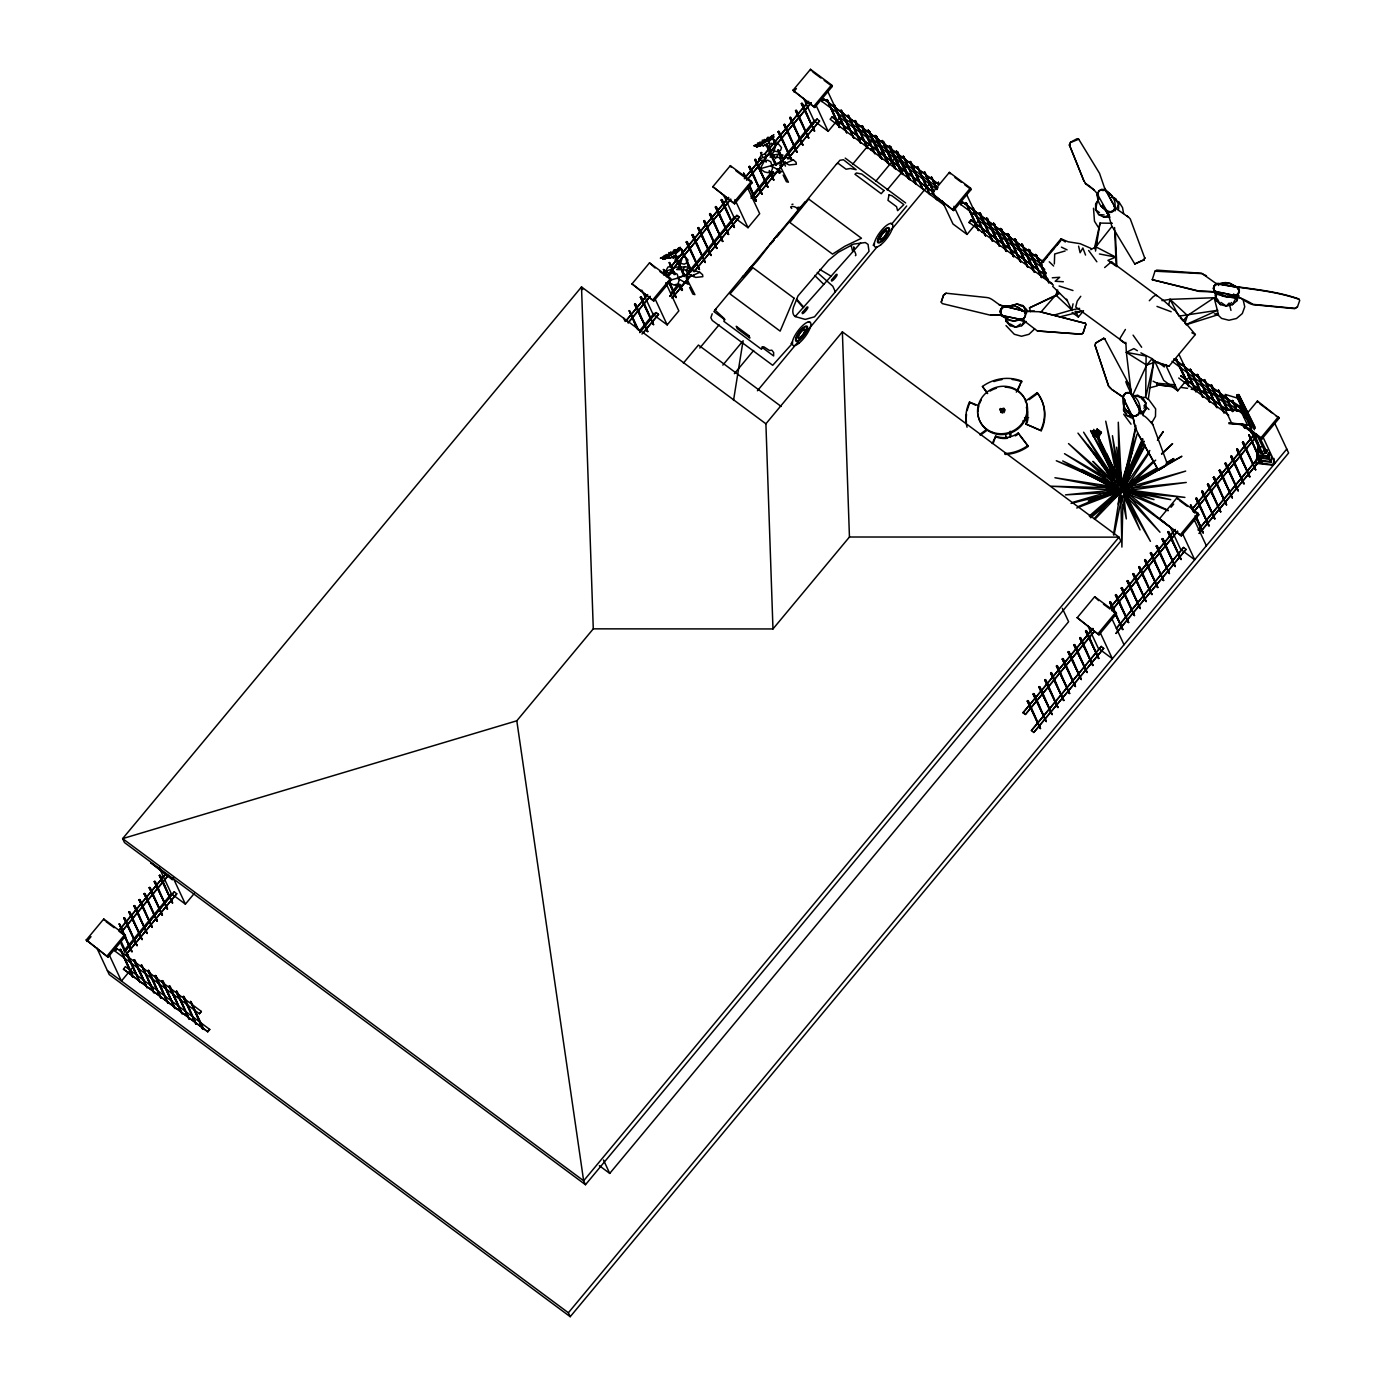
<?xml version="1.0" encoding="UTF-8"?>
<svg xmlns="http://www.w3.org/2000/svg" width="1386" height="1386" viewBox="0 0 1386 1386"><rect width="100%" height="100%" fill="white"/><g stroke="black" fill="none" stroke-linecap="round" stroke-linejoin="round"><path stroke-width="1.5" d="M1093.502 208.246L1094.49 221.258L1098.318 227.304M1098.769 199.151L1095.633 204.088L1095.581 209.719L1098.596 214.535L1103.914 217.221L1110.082 217.1M1118.589 209.217L1118.641 203.603L1115.609 198.787L1112.074 196.985M1123.699 404.331L1123.596 410.291L1126.472 415.298L1131.6 418.018M1142.792 414.449L1145.875 409.113L1145.979 403.153L1143.086 398.146L1137.975 395.426L1131.998 395.738M1123.284 490.384L1122.764 488.444L1122.903 490.263M1122.868 504.435L1121.898 547.089L1120.806 495.651M1123.266 489.518C1120.425 486.677 1124.029 491.562 1123.284 488.894M852.788 250.329C852.875 247.089 857.466 256.081 855.387 255.682M1054.33 263.964L1054.694 253.984L1065.124 250.97M1216.44 291.718L1215.141 295.305L1216.388 300.675L1220.46 304.625L1226.298 306.098L1232.31 304.695L1236.901 300.797L1237.144 295.928M1122.435 489.154L1122.504 489.691M1238.807 400.381L1238.46 399.584M1004.625 409.338L1002.217 412.231L1000.207 409.286L1003.845 408.212L1005.006 410.187L1004.001 412.664M1095.512 251.074L1100.016 223.077L1112.352 223.285M1124.306 404.002L1123.596 410.291L1126.766 413.704M1026.42 313.375L1026.887 309.84L1022.885 305.561L1017.168 303.984L1011.278 305.526M1120.252 489.76L1118.155 504.123L1122.452 488.877M1140.886 352.858L1152.147 358.679L1153.689 362.56L1148.232 399.514L1145.685 397.366L1139.69 397.366M733.523 400.433L743.087 340.661M1113.478 534.771L1120.148 493.191M1174.566 387.023L1157.05 384.823L1157.327 383.229L1174.947 384.806M1269.091 453.153L1268.433 456.878L1256.842 455.578L1258.263 445.772M1258.488 446.257L1256.842 455.578L1258.523 455.041M1256.825 459.182L1257.916 452.979M1258.072 460.065L1258.8 455.994M1268.277 452.564L1267.653 456.081L1271.101 462.248L1258.419 460.828M1260.342 455.249L1268.433 456.878L1268.866 452.668M1269.801 453.257L1269.108 457.241L1268.121 455.145M1270.009 453.863L1269.074 459.147L1259.961 458.125M1271.482 457.415L1270.754 461.486L1260.186 460.308M1271.101 462.248L1271.828 458.177M1256.097 463.305L1273.232 465.246L1274.046 458.454M1273.232 465.246L1273.959 461.105M1122.972 488.617L1123.11 490.072M1124.358 486.573L1125.172 482.38M1127.199 471.898L1135.723 427.893M1114.067 534.944L1122.002 495.876M1053.377 315.315L1071.742 309.979L1073.059 303.829M1094.438 248.285L1100.016 223.077M1123.093 481.93L1135.914 425.762M1132.587 395.478L1146.655 365.107L1152.147 358.679L1155.993 361.937L1153.689 362.56L1145.685 397.366L1146.118 356.046L1126.368 352.356L1125.83 342.394M1168.675 304.972L1170.044 299.341L1214.153 297.747L1218.45 314.587L1186.225 324.74M1121.828 490.592L1121.239 491.302L1132.639 450.363L1121.742 483.679M1122.123 489.951L1124.739 480.197L1120.113 489.691M1122.227 488.219L1137.109 434.113L1120.633 485.343M1094.749 248.891L1096.932 241.077M1037.404 330.977L1081.323 334.113L1083.02 332.935L1085.948 324.255L1083.176 333.108L1081.496 334.286L1037.404 330.977L1022.833 319.871L998.89 314.882L990.851 315.159L999.063 315.055L1022.833 319.871M760.221 168.728L764.275 161.174L767.74 160.204L770.789 161.816L772.574 168.243L771.396 171.5L767.446 172.609L764.483 171.881L760.221 168.728L773.024 165.177M991.007 315.332L942.289 303.603L941.233 302.096L943.468 295.027L946.084 293.208L987.092 297.557C993.381 298.129 998.613 306.947 1006.686 307.016M946.084 293.208L943.641 295.201L941.233 302.096M1233.436 297.228L1233.731 293.901M680.128 264.553L682.796 256.271M773.648 152.113L776.316 143.832M1254.902 426.871L1239.101 394.923L1237.23 394.715L1236.918 396.517L1260.723 450.745L1262.473 451.697L1265.574 449.445L1259.961 437.959M1184.874 323.406L1187.49 315.54L1214.153 297.747M712.213 313.773L710.845 317.723L712.283 320.461L772.712 365.298L792.48 343.312L792.463 341.528M1218.225 293.953L1216.267 292.255L1222.383 295.963L1226.853 297.002L1235.428 296.379A6.653 5.942 -13.9 0 0 1237.767 287.855L1230.075 283.593L1225.519 282.865L1218.277 284.13A4.851 4.331 -13.9 0 0 1215.262 292.048L1198.994 291.372L1152.251 279.695L1154.988 271.188L1156.721 270.114L1201.714 273.302L1216.458 283.766C1243.987 289.016 1271.898 289.899 1298.821 299.22L1298.734 298.891C1271.828 289.57 1243.918 288.686 1216.388 283.437L1216.458 283.766M1233.107 295.876C1240.972 296.067 1245.806 303.101 1253.083 304.677L1294.767 308.662L1297.435 306.982L1299.722 300.45L1298.734 298.891M1117.116 207.883L1118.641 203.603L1114.5 198.666M1236.901 300.797L1238.841 295.443M665.419 271.465L668.104 266.909L672.123 266.753L672.799 270.287L671.708 272.28L667.567 273.007L665.419 271.465L673.423 268.468M758.939 159.043L761.624 154.47L765.644 154.314L766.319 157.848L765.228 159.84L761.087 160.568L758.939 159.043L766.943 156.029M1096.846 203.361L1095.581 209.719L1099.462 212.578M1041.025 311.971L1055.803 294.993L1057.726 290.09M1122.643 490.02L1122.625 488.53L1122.937 490.072M687.075 280.059L688.097 277.425L699.861 272.314L702.563 274.671L702.841 276.663L695.685 277.425L687.906 273.544L686.07 270.703L692.671 269.923L699.861 272.314M780.595 167.619L781.617 165.003L793.381 159.875L796.066 162.231L796.361 164.224L789.206 164.986L781.427 161.105L779.59 158.264L786.191 157.502L793.381 159.875M1095.009 345.218L1108.453 385.897L1110.862 388.565L1108.644 386.088L1095.009 345.218L1095.564 343.122L1103.568 338.288L1104.763 338.808L1103.568 338.288M1159.389 469.663L1165.574 465.575L1166.925 462.837L1165.765 465.765L1159.389 469.663L1157.674 468.97L1137.802 433.35L1157.674 468.97M1123.145 486.867L1142.913 439.102M1123.093 488.808L1126.35 518.918L1121.776 496.119M1125.016 486.971L1144.16 441.389M776.784 235.863L757.38 260.793L742.359 277.339L745.391 274.48M1069.403 144.941L1083.973 181.081L1069.403 144.941L1070.581 142.204L1077.147 138.687L1078.706 139.206L1099.548 173.371L1104.625 188.149L1113.131 203.881M1069.455 145.253L1070.581 142.204M1144.022 259.944L1144.732 257.865L1144.022 259.944L1134.77 263.964L1111.676 225.745L1107.934 213.046L1098.041 195.357A4.782 4.349 -10.2 0 1 1106.409 191.025L1106.461 191.337A4.782 4.349 -10.2 0 0 1098.11 195.669C1095.945 188.427 1072.989 175.468 1094.212 189.934M1123.284 488.374L1122.92 489.431L1122.21 488.565M796.69 299.168L793.485 307.172A11.244 6.982 -57.7 0 0 795.2 316.58L805.266 319.404L814.518 316.822L869.005 251.316L868.052 244.404L865.332 242.55L853.585 244.092L838.27 252.287L828.499 260.291L797.972 295.928L796.69 299.168L803.655 307.051M1122.92 481.895L1142.514 438.894M1129.313 472.47L1143.693 441.198M992.22 443.537L995.702 436.122A22.886 21.379 -25 0 0 1018.242 432.969L1028.273 446.344A39.778 37.127 -25 0 1 1005.093 454.417M1016.336 392.151L1021.569 381.029A39.778 37.127 -25 0 0 982.431 386.486L987.646 393.589M993.485 442.532L995.702 436.122M1017.619 391.147L1021.569 381.029M1096.361 430.492L1095.72 431.635L1119.403 484.442M1005.283 317.515L1006.097 321.379L1010.099 325.658L1015.817 327.235L1021.707 325.693L1024.514 320.27M1123.422 487.144L1145.338 445.287M1096.69 433.177L1097.591 431.566M1097.4 434.702L1098.648 432.467M1098.093 436.174L1099.652 433.333M1098.63 437.318L1100.432 434.026M1232.31 304.695L1235.498 299.047M1123.63 482.137L1144.975 445.045M1151.593 423.111L1155.491 416.389L1155.629 408.87L1148.284 398.891M1230.959 310.412L1229.711 305.301L1231.444 302.494M1237.317 394.698L1236.918 396.517L1251.887 428.257M1237.092 395.946L1238.391 396.084L1238.235 394.438L1247.539 413.756M1260.758 446.535L1259.042 449.22L1259.961 452.65L1262.681 454.14L1265.816 453.309L1267.532 450.623L1265.574 449.445M1259.961 452.65L1259.25 449.688L1260.965 447.002M1267.324 450.155L1265.609 452.841L1262.473 453.69L1259.753 452.183L1260.272 448.839L1255.023 437.006M769.074 140.592L768.502 141.459L771.084 139.293M724.93 319.802L713.894 311.607L716.077 308.783L715.037 310.083L724.514 318.832L723.908 321.361L761.555 349.307L762.161 346.76L763.894 346.864L769.507 350.519L771.794 350.138L773.648 352.529L773.613 355.942L762.577 347.747M676.905 252.2L680.179 247.228L676.351 251.905L666.112 257.831L661.001 258.194L667.012 256.774L663.963 255.63L669.126 255.249L668.762 252.564L671.864 253.655L674.081 249.775L674.514 252.425L678.516 248.042L676.004 253.274L680.526 249.168L675.121 253.777M1127.113 486.278L1149.271 452.72M1157.449 440.367L1163.27 431.531L1158.384 438.426M836.503 164.362L839.899 160.274L843.45 159.737L856.15 169.716L850.38 168.486L846.066 169.213L837.49 162.855M680.335 263.912L679.209 267.862L680.717 269.317M773.856 151.472L772.574 153.292L774.237 156.878M1124.219 486.729L1149.843 450.502M769.732 139.778L772.366 136.053L768.45 140.003L760.308 144.854L754.902 145.183L761.607 145.166L756.358 146.691L760.308 144.854L756.271 144.716L761.555 143.711L759.632 142.169L763.721 142.256L764.275 139.397L766.25 140.904L768.935 137.162L768.45 140.003L769.732 139.778L773.024 135.828L768.502 141.459L772.452 138.028L769.75 140.315M681.843 271.032L684.979 266.649L689.466 267.533L685.775 269.958L676.593 269.525L679.781 267.411L684.979 266.649M775.363 158.593L778.499 154.21L782.986 155.093L779.296 157.519L770.114 157.086L773.301 154.972L778.499 154.21M1080.751 296.309L1077.217 301.16L1075.727 307.034L1125.588 343.52M1125.415 329.452L1120.061 338.236L1120.39 340.176L1123.907 342.342M776.576 237.335L836.538 163.998M1095.633 204.088L1098.284 200.693M751.68 266.008L746.482 272.193L747.141 271.465M779.538 232.415L774.358 238.617L775.017 237.872M1090.799 249.671L1095.858 246.847L1111.763 226.68M742.359 277.339L805.093 201.767M86.278 940.003L103.759 918.987L124.827 934.632L125.537 936.139L108.056 957.154L86.278 940.003L108.056 957.154M632.016 283.87L649.514 262.855L670.581 278.499L671.274 279.989L653.794 301.005L632.016 283.87L653.794 301.005M712.854 186.677L730.335 165.662L751.42 181.306L752.113 182.796L734.632 203.829L712.854 186.677L734.632 203.829M793 90.315L810.498 69.3L831.565 84.944L832.258 86.452L814.777 107.467L793 90.315L814.777 107.467M86.972 941.51L91.008 936.659M793.71 91.822L796.396 88.583M123.319 933.956L119.231 923.804L131.982 951.749L125.104 937.82M123.891 918.225L124.896 918.156L137.058 945.65L123.891 918.225L137.058 945.65M128.95 912.127L129.972 912.057L142.134 939.552L128.95 912.127L142.134 939.552M134.026 906.028L135.031 905.959L147.193 933.454L134.026 906.028L147.193 933.454M139.102 899.93L140.107 899.86L152.269 927.355L139.102 899.93L152.269 927.355M144.161 893.831L145.166 893.762L157.346 921.274L144.161 893.831L157.346 921.274M149.238 887.75L150.242 887.664L162.405 915.176L149.238 887.75L162.405 915.176M154.314 881.652L155.319 881.583L167.481 909.077L154.314 881.652L167.481 909.077M159.373 875.554L160.378 875.484L172.557 902.979L159.373 875.554L172.557 902.979M623.405 317.654L625.207 321.517M636.832 328.586L629.227 310.655L638.807 330.37M634.58 304.227L635.654 304.088L647.747 331.652L634.58 304.227L647.747 331.652M640.401 297.228L641.475 297.072L653.568 324.653L640.401 297.228L653.568 324.653M665.661 275.883L663.444 269.508L666.735 275.727M670.599 266.944L669.282 262.508L675.259 274.515M680.006 267.654L675.103 255.509L684.684 275.225M683.142 254.868L680.924 248.492L691.406 270.149M686.278 242.082L687.352 241.926L699.445 269.508L686.278 242.082L699.445 269.508M692.099 235.066L693.173 234.927L705.283 262.491L692.099 235.066L705.283 262.491M697.938 228.066L698.994 227.91L711.105 255.492L697.938 228.066L711.105 255.492M703.759 221.05L704.833 220.911L716.926 248.475L703.759 221.05L716.926 248.475M709.58 214.05L710.654 213.894L722.764 241.476L709.58 214.05L722.764 241.476M715.419 207.051L716.475 206.895L728.586 234.477L715.419 207.051L728.586 234.477M721.24 200.034L722.314 199.879L734.407 227.46L721.24 200.034L734.407 227.46M744.906 177.599L743.606 173.163L746.881 179.383M748.942 166.736L750.017 166.58L762.109 194.161L748.942 166.736L762.109 194.161M754.764 159.719L755.838 159.581L767.948 187.162L754.764 159.719L767.948 187.162M760.602 152.72L761.659 152.564L760.602 152.72L762.387 156.583M775.415 165.003L766.423 145.721L767.446 145.27L766.025 146.032L766.908 145.132L776.489 164.847M774.947 144.49L772.73 138.132L776.021 144.335M778.083 131.705L779.157 131.549L791.25 159.13L778.083 131.705L791.25 159.13M783.904 124.688L784.978 124.549L797.071 152.131L783.904 124.688L797.071 152.131M789.725 117.689L790.8 117.533L802.91 145.114L789.725 117.689L802.91 145.114M795.564 110.689L796.638 110.533L808.731 138.115L795.564 110.689L808.731 138.115M801.385 103.673L802.459 103.534L814.57 131.098L801.385 103.673L814.57 131.098M131.982 951.749L119.82 924.237M637.421 329.019L629.816 311.088M665.349 274.393L664.033 269.958M673.873 273.163L669.871 262.942M684.199 275.797L675.692 255.942M684.632 257.224L681.514 248.926M745.495 178.032L744.178 173.596M776.004 165.436L767.497 145.565M775.536 144.924L773.319 138.565M118.884 930.335L165.904 873.804L119.005 930.578M625.744 320.946L647.678 294.56L625.866 321.188M664.067 274.861L666.822 271.569M670.928 266.614L728.516 197.384M745.599 176.854L760.671 158.714M764.795 153.777L807.293 102.668M664.189 275.104L666.926 271.812M671.049 266.874L728.638 197.626M744.334 178.742L760.793 158.974M764.899 154.019L808.783 101.265M121.223 932.068L168.243 875.536L121.344 932.31M628.083 322.678L650.034 296.309M666.423 276.594L730.855 199.116L666.527 276.853M746.569 180.232L763.01 160.447M765.765 157.155L811.018 102.755M628.205 322.938L650.138 296.552M748.059 178.846L763.132 160.707M765.886 157.415L811.122 102.997M107.346 955.647L124.827 934.632M653.101 299.515L670.581 278.499M733.939 202.321L751.42 181.306M814.084 105.96L831.565 84.944M114.986 950.952L116.926 948.613L201.351 1011.433L199.411 1013.772L115.107 951.194L116.926 948.613M823.665 98.926L821.846 101.507L823.665 98.926L938.166 183.905M133.489 976.697L132.415 976.853L120.305 949.271L132.588 974.774M840.211 127.01L839.154 127.166L827.044 99.584L839.327 125.087M133.004 977.286L120.894 949.705M839.725 127.599L827.633 100.017M123.995 950.64L171.067 894.057M640.297 329.903L654.14 313.253M670.755 293.295L677.667 284.962M685.966 274.982L734.424 216.736M751.021 196.76L771.794 171.812M778.707 163.479L781.479 160.152M784.251 156.826L814.708 120.218M124.515 951.645L174.289 891.804L176.75 893.797L126.975 953.637M639.622 332.345L656.08 312.56L658.541 314.553L643.45 332.675M669.715 296.154L679.331 284.615M686.174 276.368L736.919 215.367L739.258 217.117L694.126 271.76M751.247 198.146L773.18 171.76M780.041 163.531L817.064 119.005L819.524 120.998L787.976 158.922M124.636 951.905L174.289 891.804M639.743 332.588L656.08 312.56M669.836 296.396L679.435 284.858L682.449 289.934L679.746 284.147M686.295 276.611L736.919 215.367M751.368 198.389L773.301 172.02M780.162 163.773L817.064 119.005M125.468 955.041L176.75 893.797M641.961 334.078L658.419 314.293M672.071 297.886L691.267 274.809M694.005 271.517L739.258 217.117M753.586 199.879L785.117 161.971M787.872 158.662L819.524 120.998M672.175 298.146L691.371 275.052M753.707 200.138L785.238 162.214M126.854 955.075L127.928 954.919L140.021 982.501L126.854 955.075L127.928 954.919M833.592 105.388L834.649 105.232L846.759 132.813L833.592 105.388L846.759 132.813M131.41 951.316L119.231 923.804M136.469 945.217L124.307 917.723M141.545 939.119L129.383 911.624M146.621 933.021L134.442 905.526M151.68 926.922L139.518 899.427M156.757 920.841L144.594 893.329M161.816 914.743L149.653 887.231M166.892 908.644L154.73 881.149M171.968 902.546L159.806 875.051M647.158 331.219L635.065 303.638M652.997 324.22L640.886 296.639M669.438 281.514L676.143 297.522L669.75 283.021M681.964 290.523L682.449 289.934M698.856 269.075L686.763 241.493M704.694 262.058L692.584 234.477M710.516 255.059L698.423 227.477M716.337 248.042L704.244 220.478M722.175 241.043L710.065 213.461M727.996 234.043L715.904 206.462M733.835 227.027L721.725 199.445M749.583 185.152L756.288 201.161L748.994 184.719M761.52 193.728L749.428 166.147M767.359 186.729L755.249 159.147M770.651 171.847L773.769 180.145L770.962 173.354M779.019 172.713L780.075 172.557L779.019 172.713L777.217 168.849M790.661 158.697L778.568 131.116M796.5 151.68L784.389 124.116M802.321 144.681L790.211 117.1M808.142 137.682L796.049 110.1M813.98 130.665L801.87 103.084M688.27 282.935L687.213 283.073L688.27 282.935L686.486 279.071M785.429 166.129L783.627 162.283M123.493 969.195L125.329 966.614L209.754 1029.434L207.796 1031.773L123.493 969.195L207.796 1031.773M932.795 191.684L832.05 116.926L830.11 119.265L944.074 205.041L941.683 200.745M133.87 960.29L134.944 960.134L147.055 987.716L133.87 960.29L147.055 987.716M840.609 110.603L841.683 110.447L853.776 138.028L840.609 110.603L853.776 138.028M133.091 967.03L121.431 981.028L109.199 954.798M159.113 867.463L171.344 893.71L185.395 904.14L194.265 893.468M641.77 290.09L653.135 314.466L667.186 324.896L678.845 310.88L665.73 282.761M723.475 194.785L733.974 217.273L748.024 227.702L759.684 213.687L747.435 187.457M803.637 98.423L814.119 120.911L828.17 131.341L839.829 117.325L837.196 111.712M154.556 992.341L153.499 992.497L141.389 964.916L152.772 988.495M861.295 142.654L860.221 142.81L848.128 115.229L860.394 140.731M154.071 992.93L141.978 965.349M839.154 127.166L827.044 99.584M860.81 143.243L848.7 115.662M147.921 970.72L148.995 970.564L161.105 998.145L147.921 970.72L161.105 998.145M854.66 121.032L855.734 120.877L867.827 148.458L854.66 121.032L867.827 148.458M154.955 975.935L156.029 975.779L168.122 1003.36L154.955 975.935L168.122 1003.36M861.694 126.247L862.75 126.091L874.861 153.673L861.694 126.247L874.861 153.673M715.471 309.355L743.485 275.675M881.323 157.519L880.249 157.675L868.156 130.093L871.43 136.313M880.838 158.108L868.727 130.527M161.989 981.149L163.046 980.993L175.156 1008.575L161.989 981.149L175.156 1008.575M869.195 130.873L881.877 158.888L869.195 130.873L871.898 136.66M683.402 363.115L698.423 345.045L781.15 406.444M888.357 162.734L887.283 162.89L874.687 135.897L875.761 135.741L888.911 164.102L876.801 136.521L875.744 136.677L876.801 136.521M887.854 163.323L875.761 135.741M699.809 348.007L719.074 324.826M852.598 164.293L871.881 141.112M169.005 986.364L170.08 986.208L182.172 1013.79L169.005 986.364L182.172 1013.79M160.516 997.712L148.423 970.131M867.255 148.025L855.145 120.443M895.373 167.949L894.299 168.104L882.206 140.523L895.945 169.317L883.835 141.736L882.761 141.892L895.945 169.317M894.888 168.538L882.795 140.956M176.039 991.579L177.096 991.423L189.206 1019.005L176.039 991.579L189.206 1019.005M902.407 173.163L901.333 173.319L888.738 146.327L889.812 146.171L902.962 174.532L890.869 146.951L889.795 147.089L890.869 146.951M901.922 173.752L889.812 146.171M183.056 996.794L184.13 996.638L196.223 1024.219L183.056 996.794L196.223 1024.219M174.567 1008.142L162.474 980.56M881.877 158.888L881.791 157.865M909.424 178.378L908.35 178.534L895.772 151.542L896.846 151.386L909.996 179.747L897.885 152.165L896.811 152.304L897.885 152.165M908.939 178.967L896.846 151.386M203.742 1028.845L202.668 1029.001L190.575 1001.42L202.841 1026.922M181.601 1013.357L169.49 985.775M203.257 1029.434L191.147 1001.853M888.911 164.102L876.229 136.088M722.851 365.107L741.978 342.117M875.796 181.219L894.923 158.229M916.458 183.593L915.384 183.749L903.274 156.168L915.557 181.67M915.973 184.182L903.863 156.601M188.617 1018.571L176.524 990.99M906.028 163.843L907.969 161.504L906.149 164.085M909.822 161.971L910.897 161.816L922.989 189.397L909.822 161.971L922.989 189.397M734.372 373.666L753.655 350.485M887.179 189.951L906.444 166.788M195.651 1023.786L183.541 996.205M902.962 174.532L894.767 156.15M930.508 194.023L929.434 194.179L917.324 166.597L928.707 190.159M930.023 194.612L917.913 167.03M202.668 1029.001L190.575 1001.42M909.996 179.747L909.892 178.725M207.692 1031.513L209.754 1029.434M914.413 181.826L916.371 179.504L914.535 182.086M937.525 199.237L936.451 199.393L924.358 171.812L933.939 191.528M933.454 192.1L924.947 172.245M890.696 223.406L891.77 223.96L906.704 205.994M936.295 189.172L931.375 177.027L937.369 189.033M936.867 189.605L931.964 177.46M757.432 390.765L798.717 341.112M805.612 332.848L877.182 246.777M890.955 230.232L929.504 183.888M931.894 193.399L949.375 172.384L970.443 188.028L971.153 189.518L953.655 210.533L931.894 193.399L953.655 210.533M765.904 423.804L842.376 331.86L1118.987 537.144L1120.824 541.094L585.481 1184.718L124.48 842.549L122.644 838.617L516.805 720.789L593.277 628.846L581.514 286.937L765.904 423.804L772.972 628.949L593.277 628.846M952.962 209.043L970.443 188.028M962.542 202.009L960.723 204.591L962.542 202.009L1043.415 262.023M979.088 230.093L978.031 230.232L965.921 202.668L977.303 226.23M978.603 230.665L966.51 203.101M972.47 208.454L973.526 208.316L985.637 235.88L972.47 208.454L985.637 235.88M970.928 219.993L969.109 222.592L970.928 219.993L1044.923 274.913M978.984 213.288L980.56 213.531L992.653 241.095L978.984 213.288L980.56 213.531M992.151 240.731L979.971 213.097L992.081 240.662M942.272 201.178L952.996 223.995L967.047 234.425L978.707 220.409L976.957 216.666M986 218.503L987.577 218.745L999.687 246.31L986 218.503L987.577 218.745M997.868 241.493L987.075 218.364L999.185 245.946M1007.206 250.953L1005.612 250.71L993.519 223.146L1005.404 247.089M993.623 224.151L1006.201 251.161L994.108 223.579L1005.786 248.648M985.048 235.447L972.955 207.883M994.611 223.96L993.034 223.718M1000.051 228.933L1001.645 229.175L1013.738 256.739L1000.051 228.933L1001.645 229.175M1007.085 234.147L1008.662 234.39L1020.772 261.954L1007.085 234.147L1008.662 234.39M1007.587 234.529L1020.183 261.521L1008.159 234.009M1014.102 239.362L1015.695 239.605L1027.788 267.169L1014.102 239.362L1015.695 239.605M1015.176 239.224L1027.286 266.788M1035.307 271.812L1033.713 271.569L1021.621 244.005L1033.506 267.948M1022.21 244.438L1034.303 272.002L1022.123 244.369M1013.149 256.306L1005.543 238.375M1022.712 244.82L1021.135 244.577M1013.72 255.786L1001.056 228.742L1003.828 234.581M1028.152 249.792L1029.746 250.034L1041.839 277.598L1028.152 249.792L1029.746 250.034M1028.672 250.173L1041.336 277.217L1029.226 249.653M1047.556 278.378L1048.873 282.813L1035.671 254.435L1045.754 274.515M1035.775 255.44L1038.946 260.655M1036.763 255.232L1035.186 255.007M1090.938 248.371L1080.144 243.676L1068.121 241.788L1061 238.808L1040.228 263.773L1045.997 273.25M1042.93 261.937L1047.071 256.964M1053.966 248.666L1050.779 251.663M1056.738 245.339L1060.879 240.367L1041.544 263.6M1052.009 283.524L1043.901 277.512L1043.208 276.022L1045.893 272.782M1048.838 281.86L1046.482 278.534M772.972 628.949L849.445 537.006L842.376 331.86M1072.123 312.404L1078.36 317.048L1083.54 310.81M1095.685 431.531L1121.69 484.702M1095.928 431.548L1094.697 431.167M1155.266 360.845L1154.192 360.984M1157.362 362.803L1169.039 366.164L1195.356 334.528L1175.882 311.659M1175.726 359.32L1188.911 386.763L1176.212 358.749L1188.495 384.251M1195.927 391.978L1183.246 363.964L1196.413 391.389M1203.446 396.604L1202.372 396.76L1190.262 369.178L1201.645 392.74M1202.961 397.193L1190.851 369.612M1154.954 361.642L1163.703 380.388L1177.753 390.817L1189.413 376.801M1210.463 401.819L1209.389 401.957L1197.296 374.393L1209.562 399.896M1209.978 402.408L1197.885 374.826M1209.406 389.674L1217.012 407.623L1204.313 379.608L1207.604 385.828M1217.012 407.623L1204.902 380.041M1210.862 385.395L1211.936 385.256L1224.029 412.837L1210.862 385.395L1224.029 412.837M1226.87 409.892L1218.381 390.038L1220.754 394.317M1227.459 410.325L1218.952 390.471M1232.102 411.261L1225.397 395.253L1233.176 411.105M1216.423 407.172L1204.313 379.608M1232.691 411.694L1225.986 395.686M1236.433 410.689L1232.431 400.467L1235.706 406.687M1237.022 411.122L1233.003 400.9M1241.665 412.04L1239.448 405.682L1244.524 415.748M1244.94 418.26L1240.037 406.115M599.341 1165.695L609.736 1173.405L1068.606 621.725L1062.352 608.333M1246.568 411.902L1246.482 410.897M1077.217 617.706L1094.697 596.69L1115.765 612.335L1116.475 613.842L1098.994 634.857L1077.217 617.706L1098.994 634.857M1159.545 518.728L1177.026 497.713L1198.093 513.357L1198.803 514.847L1181.322 535.88L1159.545 518.728L1181.322 535.88M1243.987 417.203L1257.431 401.022L1279.209 418.174L1261.728 439.189L1242.272 424.757M1170.997 507.293L1173.682 504.071M1245.598 427.893L1245.009 427.46M1027.321 701.125L1028.395 700.987L1040.488 728.568L1027.321 701.125L1040.488 728.568M1033.142 694.126L1034.216 693.97L1046.309 721.552L1033.142 694.126L1046.309 721.552M1038.963 687.127L1040.037 686.971L1052.147 714.552L1038.963 687.127L1052.147 714.552M1044.801 680.11L1045.876 679.972L1057.968 707.536L1044.801 680.11L1057.968 707.536M1050.623 673.111L1051.697 672.955L1063.807 700.536L1050.623 673.111L1063.807 700.536M1056.461 666.094L1057.518 665.956L1069.628 693.537L1056.461 666.094L1069.628 693.537M1062.282 659.095L1063.357 658.939L1075.449 686.52L1062.282 659.095L1075.449 686.52M1068.104 652.096L1069.178 651.94L1081.288 679.521L1068.104 652.096L1081.288 679.521M1073.942 645.079L1075.016 644.94L1087.109 672.505L1073.942 645.079L1087.109 672.505M1079.763 638.08L1080.837 637.924L1092.93 665.505L1079.763 638.08L1092.93 665.505M1085.584 631.063L1086.659 630.925L1098.769 658.489L1085.584 631.063L1098.769 658.489M1109.649 602.148L1110.723 602.009L1122.816 629.573L1109.649 602.148L1122.816 629.573M1115.47 595.148L1116.544 594.992L1128.637 622.574L1115.47 595.148L1128.637 622.574M1121.291 588.132L1122.365 587.993L1134.476 615.575L1121.291 588.132L1134.476 615.575M1127.13 581.132L1128.204 580.977L1140.297 608.558L1127.13 581.132L1140.297 608.558M1132.951 574.133L1134.025 573.977L1146.135 601.559L1132.951 574.133L1146.135 601.559M1138.79 567.117L1139.846 566.978L1151.957 594.542L1138.79 567.117L1151.957 594.542M1144.611 560.117L1145.685 559.961L1157.778 587.543L1144.611 560.117L1157.778 587.543M1150.432 553.101L1151.506 552.962L1163.616 580.543L1150.432 553.101L1163.616 580.543M1156.27 546.101L1157.327 545.945L1169.438 573.527L1156.27 546.101L1169.438 573.527M1162.092 539.102L1163.166 538.946L1175.259 566.528L1162.092 539.102L1175.259 566.528M1167.913 532.085L1168.987 531.947L1181.097 559.511L1167.913 532.085L1181.097 559.511M1191.856 509.32L1190.539 504.885L1194.732 513.028M1195.893 498.458L1196.95 498.319L1209.06 525.883L1195.893 498.458L1209.06 525.883M1201.714 491.458L1202.788 491.302L1214.881 518.884L1201.714 491.458L1214.881 518.884M1207.535 484.459L1208.609 484.303L1220.719 511.884L1207.535 484.459L1220.719 511.884M1213.374 477.442L1214.448 477.286L1226.541 504.868L1213.374 477.442L1226.541 504.868M1219.195 470.443L1220.269 470.287L1232.362 497.869L1219.195 470.443L1232.362 497.869M1225.033 463.426L1226.09 463.288L1238.2 490.852L1225.033 463.426L1238.2 490.852M1230.855 456.427L1231.929 456.271L1244.022 483.853L1230.855 456.427L1244.022 483.853M1236.676 449.41L1237.75 449.272L1249.86 476.853L1236.676 449.41L1249.86 476.853M1242.514 442.411L1243.571 442.255L1255.681 469.837L1242.514 442.411L1255.681 469.837M1260.931 462.404L1248.821 434.823L1261.988 462.248M1193.346 511.694L1191.128 505.318M1261.503 462.837L1249.41 435.256M1252.615 433.108L1252.043 432.675M1093.952 632.051L1025.397 714.466L1023.059 712.733L1092.878 628.412M1109.389 608.558L1175.207 529.435M1192.549 508.575L1254.243 434.39M1023.059 712.733L1092.982 628.655M1109.493 608.818L1175.311 529.677M1192.653 508.835L1254.365 434.65M1025.397 714.466L1093.849 631.791M1111.728 610.29L1177.546 531.167M1193.519 511.971L1256.582 436.14M1111.849 610.55L1177.65 531.41M1193.623 512.214L1256.704 436.382M1098.284 633.35L1115.765 612.335M1180.612 534.372L1198.093 513.357M1261.728 439.189L1261.035 437.699L1278.516 416.666M1031.34 730.474L1101.264 646.413L1103.724 648.388L1033.8 732.466L1031.444 730.734L1101.264 646.413M1116.406 628.205L1183.592 547.418L1186.052 549.41L1116.111 633.489M1198.197 529.868L1259.891 455.682M1116.527 628.447L1183.592 547.418M1198.301 530.128L1260.013 455.942M1116.007 633.246L1186.052 549.41M1199.167 533.264L1263.599 455.786M1199.271 533.506L1263.72 456.029M1039.898 728.118L1027.806 700.554M1045.737 721.118L1033.627 693.537M1051.558 714.119L1039.465 686.538M1057.379 707.103L1045.287 679.521M1063.218 700.103L1051.108 672.522M1069.039 693.087L1056.946 665.523M1074.86 686.087L1062.767 658.506M1080.699 679.088L1068.589 651.507M1086.52 672.071L1074.427 644.49M1092.359 665.072L1080.248 637.491M1098.18 658.055L1086.07 630.491M1122.227 629.14L1110.134 601.576M1128.065 622.141L1115.955 594.559M1133.887 615.124L1121.776 587.56M1139.708 608.125L1127.615 580.543M1145.546 601.126L1133.436 573.544M1151.368 594.109L1139.275 566.528M1157.189 587.11L1145.096 559.528M1163.027 580.093L1150.917 552.529M1168.848 573.094L1156.756 545.512M1174.687 566.094L1162.577 538.513M1180.508 559.078L1168.398 531.496M1196.516 516.891L1203.239 532.9L1196.846 518.381M1208.471 525.45L1196.378 497.886M1214.309 518.451L1202.199 490.869M1220.13 511.451L1208.02 483.87M1225.952 504.435L1213.859 476.853M1231.79 497.435L1219.68 469.854M1237.611 490.419L1225.519 462.855M1243.433 483.419L1231.34 455.838M1249.271 476.42L1237.161 448.839M1255.092 469.404L1242.999 441.822M1274.531 422.817L1288.616 452.997L570.218 1316.7L568.381 1312.767L1286.78 449.064M668.087 276.784L670.755 273.596L674.22 272.644L677.269 274.237L679.053 280.682L677.875 283.939L673.925 285.031L668.121 282.207M1094.143 518.693L1118.433 491.372M795.2 316.562L860.602 242.966M797.574 210.828L800.45 207.623M1236.936 395.287L1250.657 427.148M1104.642 267.567L1111.399 261.798L1164.119 300.935L1174.6 310.464M1149.306 300.727L1153.204 296.673L1156.063 294.958L1157.137 296.015M1094.853 519.334L1120.2 493M676.004 253.274L677.563 251.732M1134.164 481.15L1155.699 460.135M1161.849 454.123L1172.625 443.624L1161.52 453.759M1021.707 325.693L1026.212 321.448M1034.614 328.967L1028.932 334.321L1021.499 336.261L1014.292 334.269L1006.011 325.589M1153.585 461.018L1121.863 490.02L1119.472 459.043L1119.871 486.018M750.017 268.122L751.662 266.614M750.467 267.585L752.13 266.077M1157.05 384.823L1174.982 386.573M1089.257 516.025L1116.666 492.273M1143.883 408.246L1145.91 406.531L1148.942 409.528M1119.905 493.381L1090.73 517.81L1118.086 492.082L1065.522 494.854L1117.618 489.743M1141.163 412.941L1145.875 409.113M1089.846 516.735L1109.805 500.744M1116.458 495.408L1119.784 492.74M769.802 244.282L771.569 243.434M791.96 204.383L792.983 204.21M979.885 434.372L986.693 429.417L987.092 430.266L980.283 435.221M1025.311 401.316L1037.23 392.654L1037.629 393.503A39.778 37.127 -25 0 1 1041.267 430.717L1025.727 423.977A22.886 21.379 -25 0 0 1026.368 407.415M1029.122 399.688L1037.629 393.503M771.742 143.174L769.559 144.681L768.554 147.748L771.014 150.225L777.719 151.784L780.647 150.242L781.513 147.54L776.853 142.134M1020.529 324.012L1015.817 327.235L1010.273 323.977M1206.444 275.745L1201.783 273.631L1154.988 271.188M1152.251 279.695L1198.925 291.043C1217.757 290.991 1237.057 294.386 1252.996 304.348L1294.68 308.333L1297.435 306.982M1124.722 488.617L1157.483 468.572M1166.579 463.011L1173.855 458.558L1166.458 462.699M1103.758 338.479L1095.564 343.122M1121.118 490.696L1149.999 473.596L1122.573 487.335M1123.907 490.401L1181.894 456.271L1149.67 473.839M1123.977 486.521L1157.223 467.879M1121.257 489.362L1128.828 485.221M1070.633 142.515L1078.706 139.206M1011.312 306.202L1017.168 303.984L1021.569 306.237M1134.77 263.964L1143.97 259.65M1123.266 489.656L1164.465 466.424L1122.192 487.543M1131.444 395.235L1126.368 352.356L1133.904 348.579L1137.386 350.727M1030.491 311.677L1029.503 307.865L1059.458 293.468M1029.503 307.865L1056.946 295.166M1186.191 324.48L1217.74 310.256L1178.897 316.147L1170.044 299.341L1161.918 300.623M1078.429 506.496L1116.128 490.471M1103.914 217.221L1109.597 214.847M1095.858 246.847L1115.73 257.103L1107.916 260.377L1116.25 266.268L1114.569 227.547M1076.731 508.004L1117.029 492.619M1153.689 362.56L1146.655 365.107L1126.368 352.356M1117.099 490.488L1088.305 500.883L1122.262 490.956M1121.88 489.085L1122.608 488.721M1132.206 488.149L1185.671 471.084L1121.361 489.258M1260.272 448.839L1259.25 449.688M762.023 145.166L756.531 146.881L762.023 145.166L760.966 145.149M668.502 257.605L663.01 259.321L668.502 257.605L667.446 257.588M668.087 257.605L662.837 259.13L668.087 257.605L666.268 258.021M1073.007 502.269L1116.128 489.743M670.322 280.163L679.504 277.616M1060.567 316.701L1083.072 311.088M1150.293 387.63L1157.327 385.845L1157.708 383.627L1153.117 381.167M1071.101 503.413L1108.436 494.074M873.076 245.166L874.393 244.837L874.358 243.052M808.211 322.089L809.857 322.436L808.8 321.881M792.48 343.312L791.008 343.468M759.788 145.582L761.607 145.166M1055.803 294.993L1071.742 309.979L1079.607 308.35M681.635 254.92L676.039 257.12L675.034 260.187L677.494 262.664L684.199 264.206L687.127 262.682L687.993 259.979L683.333 254.574M1007.016 317.585L1001.957 315.523L1009.51 320.114L1013.963 320.876L1021.066 319.508A4.695 4.453 -44.4 0 0 1023.007 310.689L1017.029 306.704L1023.18 310.862L1021.603 310.499L1022.296 311.226M1001.316 310.707A6.653 6.306 -44.4 0 0 1002.13 315.696L1009.684 320.287L1014.136 321.05L1021.222 319.681M1122.123 489.119L1123.006 489.241M1121.447 488.669L1122.591 489.345M1238.096 289.224L1237.681 287.526L1229.988 283.264L1225.432 282.536L1218.207 283.801A4.695 4.193 -13.9 0 0 1216.198 291.926L1222.296 295.634L1226.766 296.673L1235.342 296.05L1235.948 298.423L1215.782 294.092A4.851 4.331 -13.9 0 1 1213.963 291.095M1133.748 396.084L1137.975 395.426M1022.868 420.894L1026.801 420.339M1123.474 491.06L1186.26 482.449L1121.534 489.033M1067.081 249.861L1061.433 247.141M1017.185 306.878L1012.646 305.596L1004.244 306.306L1005.11 307.19M1052.303 277.789L1059.684 277.287L1055.196 281.271L1063.357 281.739M1034.354 310.984L1026.108 311.4L1040.106 311.763L1085.342 323.371L1040.106 311.763M849.445 537.006L1118.987 537.144L583.645 1180.785L585.481 1184.718M1024.531 417.671L1028.585 417.706M1112.352 487.803L1051.194 486.226L1116.458 490.246M1075.068 311.538L1079.365 311.694M1098.596 214.535L1104.157 214.969M1138.149 492.862L1184.909 497.401L1130.196 490.124M1191.18 389.258L1195.668 389.761A55.076 16.511 10 0 1 1243.155 410.169M1256.617 455.093L1268.207 456.392M1260.22 455.699L1266.406 456.41L1267.376 458.489L1261.191 457.796M1272.954 464.639L1255.82 462.716L1259.008 446.777M1121.499 486.469L1122.608 486.59M1122.036 488.963L1100.276 486.209L1119.022 490.297M1181.236 387.456L1187.49 388.323M1112.421 486.555L1054.937 477.737L1109.943 488.27M1126.472 415.298L1131.271 416.095M1238.616 394.837L1255.266 428.395M1214.275 313.86L1218.45 314.587M1129.105 492.099L1120.789 490.575L1154.036 499.618L1121.638 488.236M1133.28 492.862L1170.72 499.67L1123.769 488.79M1099.41 253.967L1115.73 257.103M1216.787 294.317L1216.111 291.597A4.695 4.193 -13.9 0 1 1218.121 283.472L1236.641 287.335A4.782 4.279 -13.9 0 1 1233.869 295.616L1233.783 295.287A4.782 4.279 -13.9 0 0 1236.555 287.006M1002.823 316.406L1005.127 316.892M1021.932 320.391L1019.646 319.352M1016.562 319.56L1022.296 320.755A4.851 4.591 -44.4 0 0 1024.185 320.27M1216.111 291.597L1233.783 295.287M1216.613 293.607L1223.925 295.183M1227.736 295.998L1235.775 297.73M1005.526 306.583L1005.699 306.756A4.782 4.539 -44.4 0 0 1002.996 315.731L1002.823 315.558A4.782 4.539 -44.4 0 1 1005.526 306.583L1023.18 310.862M1026.281 311.573L998.994 304.799M781.704 171.881L770.876 165.714L779.365 162.439L781.565 163.929L781.254 167.134L775.38 172.869L771.292 174.238L768.797 172.557M688.184 284.321L677.356 278.153L685.862 274.878L688.062 276.368L687.733 279.574L681.86 285.308L677.771 286.677L675.277 284.979M1145.91 406.531L1143.935 405.959L1145.979 403.153L1141.44 398.544M1094.732 432.709L1096.534 433.246L1096.049 432.172M1094.749 434.026L1097.244 434.771L1099.427 439.726M1094.784 435.291L1097.92 436.226M1094.801 436.295L1098.457 437.387M1225.241 394.421L1237.438 398.111M1136.918 396.153L1143.086 398.146M1059.112 286.001L1072.972 290.523M1004.244 409.061L1000.588 410.135L1001.264 412.63M1153.516 361.018L1169.039 366.164M1156.981 306.41L1171.187 311.746M967.064 427.2A39.778 37.127 -25 0 1 969.438 402.113L978.914 405.786A25.121 23.458 -25 0 0 977.927 411.971M1025.727 423.977L1041.267 430.717M969.438 402.113L975.519 405.162M1111.728 482.969L1056.305 460.741L1105.058 482.311M1120.702 490.817L1168.103 510.706M1111.745 197.124L1115.609 198.787M1115.747 486.677L1067.982 464.691L1117.203 489.76M1129.746 492.411L1168.294 510.412M1116.44 487.058L1062.698 460.949L1115.539 489.119M1116.163 486.347L1081.912 469.507L1119.784 490.332M1191.856 332.796L1195.356 334.528M1123.266 342.273L1125.103 343.243M1105.196 477.2L1064.5 453.69L1107.968 480.994M791.752 208.437C787.508 205.18 797.487 206.254 797.314 209.217M831.098 276.178L819.854 269.456M1152.407 359.702L1155.993 361.937M1104.625 188.149L1115.643 208.298L1128.031 216.84L1126.523 215.627M1238.772 395.495L1238.789 396.725L1237.698 396.275M1122.539 396.76L1112.126 389.639L1122.729 396.95L1133.263 418.347L1134.891 426.022L1133.263 418.347M774.081 240.384L772.452 240.869L772.834 241.944M1220.962 302.425L1226.298 306.098L1229.139 303.032L1229.711 305.301M1120.546 490.592L1169.126 526.437M1061 238.808L1065.28 241.978M812.802 72.003L820.91 78.014M824.168 80.423L832.258 86.452M954.937 177.495L961.416 182.294M964.656 184.702L971.153 189.518M1259.753 403.724L1272.729 413.357M1275.969 415.765L1279.209 418.174M1043.277 260.083L1042.792 260.655M1173.977 358.922L1244.524 411.296M823.786 99.168L938.287 184.165M962.664 202.252L1043.519 262.266M1174.081 359.182L1244.628 411.538M821.725 101.265L938.062 187.768M960.602 204.331L1042.376 265.038M1172.036 361.261L1246.135 416.424M839.431 117.048L936.434 189.033M978.066 219.924L1042.237 267.567M1187.923 375.693L1234.735 410.447M1180.647 375.641L1227.095 410.135M932.917 191.944L832.05 116.926M971.049 220.253L1045.027 275.156M1180.768 375.901L1225.501 409.095M1043.208 276.022L1048.059 279.625M1243.19 424.462L1261.035 437.699M1157.882 362.11L1164.361 366.926L1163.668 365.436M968.987 222.332L1053.412 285.152M1178.706 377.98L1228.706 415.263M1240.765 424.203L1254.399 434.182M845.217 158.108L905.647 202.945M735.897 170.773L752.113 182.796M1179.347 500.415L1187.455 506.427M1192.307 510.048L1198.803 514.847M737.023 215.627L739.379 217.359M655.076 267.966L649.514 262.855M659.927 271.569L664.795 275.173M668.035 277.581L671.274 279.989M1098.63 600.606L1094.697 596.69M1103.499 604.209L1108.367 607.813M1111.607 610.221L1116.475 613.842M656.184 312.803L658.541 314.553M1022.937 712.491L1025.276 714.223M106.081 921.69L114.189 927.702M119.04 931.323L125.537 936.139M107.38 970.598L568.381 1312.767M570.218 1316.7L109.217 974.549L96.899 948.111M817.272 272.453L832.83 286.261L835.342 291.788M1151.298 422.089C1156.981 430.457 1145.91 415.159 1143.311 415.817C1109.874 356.393 1136.035 392.099 1130.04 391.528M1127.286 492.914L1164.101 522.418M1098.474 195.218A6.653 6.046 -10.2 0 0 1097.677 196.708L1097.279 194.438C1097.4 201.524 1100.103 206.809 1106.496 210.707L1105.716 209.373L1105.959 210.655M1110.671 388.375L1112.317 389.83M1115.505 484.546L1068.519 443.589L1115.557 487.664M1041.596 266.701L1044.749 269.473M814.691 275.45L823.821 284.373M1106.964 211.556A4.851 4.401 -10.2 0 0 1114.864 207.086C1116.059 199.844 1112.04 194.716 1105.993 190.454L1106.271 192.048M1106.045 190.766L1112.508 196.275M1067.497 300.918L1052.65 286.348M1170.044 299.341L1187.49 315.54L1183.107 320.963L1180.3 317.758M1049.237 261.798L1053.637 266.025M1125.657 409.615L1131.929 415.609A6.653 6.202 -45.3 0 0 1140.383 411.122C1140.02 403.551 1137.975 398.302 1131.461 394.282A4.695 4.383 -45.3 0 0 1123.318 398.354C1121.967 406.999 1127.026 411.937 1133.142 416.805M1112.594 480.284L1092.896 461.365L1117.67 487.612M1216.423 313.409L1221.568 318.399L1228.914 320.253L1236.52 318.485L1242.306 313.565L1244.749 306.808L1243.207 300.017M1131.271 394.092L1139.413 409.667A4.782 4.453 -45.3 0 1 1131.271 414.483L1123.128 398.163A4.695 4.383 -45.3 0 1 1131.271 394.092L1132.882 395.668L1131.011 393.399A4.851 4.522 -45.3 0 0 1127.615 392.723M1140.124 409.892L1139.327 409.095L1140.383 411.122M1140.193 410.932L1141.596 412.335A6.653 6.202 -45.3 0 1 1140.834 413.929M1124.739 399.74L1123.526 398.544L1123.648 405.405M1124.219 399.965L1125.016 400.762L1124.323 399.341M1131.028 424.203L1123.682 414.206M1111.399 261.798L1112.456 262.872M1012.646 305.596L1004.4 306.479A6.653 6.306 -44.4 0 0 1001.957 309.061M1022.296 320.755L1020.893 319.334A4.695 4.453 -44.4 0 0 1022.851 310.516M1127.979 216.528L1130.283 218.936L1144.784 258.177M1125.259 495.114L1159.995 532.224L1125.657 492.221M1121.724 487.577L1106.548 470.772L1120.962 490.367M796.396 299.826L803.187 307.588M1114.413 477.685L1077.962 433.125L1110.29 475.537M1113.426 478.17L1087.802 444.993L1112.126 479.469M982.431 386.486L987.248 392.74M1019.836 435.395L1028.273 446.344M1088.651 250.485L1096.863 261.798M1133.072 335.135L1141.666 347.262M1085.186 323.198L1085.948 324.255M1113.963 478.031L1083.592 432.189L1111.208 477.373M1083.921 180.769L1085.966 184.113M1118.71 201.559L1122.521 207.605L1123.596 213.513M1006.738 320.201L1010.099 325.658M1238.391 396.084L1254.382 429.781M1125.085 497.522L1150.432 541.354L1124.081 491.042M779.694 165.194L788.426 182.19L786.416 181.705L783.142 175.069M686.174 277.633L694.906 294.629L692.896 294.127L689.622 287.508M1097.573 196.032L1098.682 197.973L1097.331 194.75A6.653 6.046 -10.2 0 1 1098.128 193.278M1102.84 205.215L1106.721 211.989M1102.771 205.561L1107.327 213.496A4.851 4.401 -10.2 0 0 1109.06 214.31M1108.28 461.85L1090.574 430.526L1113.963 475.658M1111.416 467.377L1114.535 472.903M1104.573 338.617L1128.706 383.818M1217.358 298.943L1220.46 304.625M1138.149 406.115L1141.596 412.335M1131.669 394.473L1132.397 395.876M1116.111 477.39L1099.566 445.824L1114.448 478.187M1022.885 305.561L1025.103 309.996M1123.388 495.651L1140.02 529.954L1123.89 491.216M1066.562 299.151L1071.742 309.979M1256.218 433.662L1265.816 453.309M1257.431 401.022L1258.141 402.529M1262.871 436.833L1275.12 463.08M1262.681 454.14L1253.654 432.172M1239.448 405.682L1242.151 411.451M1249.704 428.274L1259.32 448.891M1250.345 429.833L1252.13 433.679M1249.756 429.4L1251.558 433.246M1248.821 434.823L1261.416 461.815M1232.431 400.467L1236.918 410.1M1243.311 424.618L1245.113 428.465M1242.722 424.185L1244.524 428.031M1225.397 395.253L1232.587 410.672M1222.556 398.18L1227.944 409.754M1218.381 390.038L1220.165 393.884M1221.967 397.747L1227.355 409.32M1211.347 384.823L1222.14 407.952M1197.296 374.393L1199.999 380.18M1201.783 384.026L1208.99 399.445M1190.262 369.178L1201.056 392.307M1178.914 354.296L1195.512 389.466M1183.246 363.964L1185.948 369.75M1187.733 373.596L1195.823 390.956M1176.212 358.749L1188.807 385.741M1165.522 364.57L1177.753 390.817M1190.539 504.885L1193.242 510.672M1195.148 515.54L1203.239 532.9M1195.46 517.03L1202.65 532.467M1194.126 519.507L1206.357 545.737M1177.026 497.713L1177.719 499.22M1182.466 533.506L1194.697 559.753L1180.647 549.324L1170.165 526.836M1075.744 311.417L1078.36 317.048M1056.444 289.743L1058.194 293.486M1038.876 260.585L1036.174 254.799L1044.767 274.723M1042.48 268.295L1044.264 272.158M1035.671 254.435L1048.873 282.813M1028.637 249.22L1041.839 277.598M1021.621 244.005L1034.822 272.384M1015.106 239.154L1025.969 262.352M1014.587 238.79L1027.788 267.169M1007.57 233.576L1020.772 261.954M1000.536 228.361L1013.738 256.739M993.519 223.146L1006.721 251.524M987.005 218.312L997.781 241.441M986.485 217.931L999.687 246.31M979.469 212.716L992.653 241.095M966.458 194.161L974.341 211.036M965.921 202.668L968.623 208.437M970.425 212.301L976.714 225.797M949.375 172.384L950.068 173.874M953.932 206.306L967.047 234.425M931.375 177.027L935.879 186.66M924.358 171.812L933.35 191.095M935.238 195.963L937.04 199.827M917.324 166.597L920.027 172.384M921.829 176.23L928.118 189.726M910.307 161.382L921.101 184.511M903.274 156.168L915.869 183.16M897.296 151.732L908.09 174.861M896.257 150.953L909.407 179.314M1111.797 618.485L1124.029 644.733M890.28 146.518L892.965 152.304M889.223 145.738L902.373 174.099M882.206 140.523L895.356 168.884M1018.242 432.969L1018.641 433.818A22.886 21.379 -25 0 1 1015.228 435.897M875.172 135.308L888.322 163.669M1000.432 408.472L1002.58 413.063M999.756 409.286L1001.194 412.335M873.7 140.506L879.989 154.002M873.232 140.159L879.521 153.673M868.156 130.093L881.305 158.454M1100.138 632.501L1112.369 658.731L1098.318 648.301L1087.837 625.814M862.179 125.658L872.955 148.787M1103.724 648.388L1033.8 732.466M848.128 115.229L859.805 140.298M841.094 110.014L851.888 133.143M834.077 104.799L836.763 110.585M838.565 114.432L844.854 127.928M827.581 91.095L835.463 107.952M810.498 69.3L811.191 70.807M815.938 105.093L828.17 131.341M778.724 150.121L782.31 157.848M772.73 138.132L775.432 143.901M778.135 149.688L781.721 157.398M778.239 150.71L781.825 158.42M777.65 150.277L781.236 157.987M778.291 168.711L780.075 172.557M766.908 145.132L775.9 164.414M777.806 169.283L779.59 173.146M764.362 158.351L766.163 162.214M769.265 170.513L773.769 180.145M769.594 172.003L773.18 179.712M743.606 173.163L746.292 178.933M749.098 185.741L756.288 201.161M748.509 185.308L755.699 200.727M730.335 165.662L731.046 167.152M734.909 199.584L748.024 227.702M680.924 248.492L684.528 256.202M686.33 260.066L691.718 271.639M686.434 261.088L690.921 270.72M686.746 262.578L690.332 270.287M675.103 255.509L676.905 259.355M678.707 263.219L684.095 274.792M681.808 271.517L683.61 275.364M669.282 262.508L674.67 274.081M672.383 270.807L674.185 274.671M678.69 284.303L681.375 290.09M663.444 269.508L666.146 275.294M668.953 282.103L676.143 297.522M668.364 281.67L675.554 297.089M654.954 298.648L667.186 324.896M629.227 310.655L638.218 329.937M582.726 289.57L581.514 286.937L122.644 838.617L583.645 1180.785L516.805 720.789M603.499 1160.013L609.736 1173.405M173.163 877.892L185.395 904.14M201.351 1011.433L199.411 1013.772M155.44 975.346L166.233 998.474M141.389 964.916L153.084 989.985M134.355 959.701L145.149 982.847M127.339 954.486L138.132 977.632M120.859 940.782L140.021 982.501M121.05 943.831L124.636 951.541M120.305 949.271L131.098 972.418M103.759 918.987L104.452 920.495M1114.535 474.22L1093.779 429.4L1114.535 479.106M1119.957 483.419L1106.721 453.811L1118.848 485.377M1134.701 425.831L1138.01 433.541M1096.135 432.432L1096.517 433.385M1085.55 255.059L1082.864 248.007L1080.11 252.737L1078.603 246.171M1096.655 433.35L1097.071 434.459M1153.013 425.052L1166.925 462.837M1218.121 283.472L1218.623 285.481M1215.193 291.718L1215.782 294.092M851.16 245.253L852.754 251.802M1118.883 477.962L1105.733 421.171L1116.077 474.151M1010.221 431.219L1010.983 435.169M1115.643 208.298L1114.136 205.734L1114.361 207.016M1114.864 207.086L1114.76 206.479A4.695 4.262 -10.2 0 1 1106.374 210.083L1106.842 212.647M1115.106 208.368L1115.228 209.043A4.851 4.401 -10.2 0 1 1115.193 210.845M1106.912 211.244L1107.327 213.496M1100.952 206.167L1106.444 210.395A4.695 4.262 -10.2 0 0 1114.812 206.774M1121.187 484.251L1112.438 435.689L1118.069 478.049M1009.649 433.125L1010.255 437.283M1005.526 433.697L1006.149 437.855M1122.4 486.417L1116.666 447.176L1119.645 480.006M1005.803 317.169L1006.097 321.379M1157.327 383.229L1157.414 384.511M1121.499 484.442L1118.294 422.21L1118.952 467.186M1115.297 231.757L1116.839 266.649M1216.267 294.178L1216.388 300.675M1102.511 190.54A6.653 6.046 -10.2 0 1 1104.313 190.436M1238.443 296.05A6.653 5.942 -13.9 0 1 1235.948 298.423M1003.187 316.788A6.653 6.306 -44.4 0 1 1002.459 315.246M1123.561 396.621A4.851 4.522 -45.3 0 1 1125.796 393.451M1139.205 409.476A4.782 4.453 -45.3 0 1 1131.08 414.293M772.175 165.419A6.393 2.079 -31.8 0 1 777.91 164.12M766.406 156.185A6.393 2.079 -31.8 0 1 772.141 154.886M678.655 277.858A6.393 2.079 -31.8 0 1 684.389 276.559M672.886 268.607A6.393 2.079 -31.8 0 1 678.62 267.325M1005.075 387.11A25.121 23.458 -25 0 1 1027.563 410.447A25.121 23.458 -25 0 1 1003.325 434.546A25.121 23.458 -25 0 1 978.014 414.016M979.469 403.776A25.121 23.458 -25 0 1 981.34 399.93M990.089 391.077A25.121 23.458 -25 0 1 996.482 388.219M1037.23 392.654A39.778 37.127 -25 0 1 1040.869 429.868M1027.892 445.495A39.778 37.127 -25 0 1 1004.694 453.569M1027.858 419.352A22.886 21.379 -25 0 1 1026.853 423.059M1007.657 438.271A22.886 21.379 -25 0 1 996.101 436.971M966.406 422.297A39.778 37.127 -25 0 1 966.51 414.431M967.203 410.533A39.778 37.127 -25 0 1 969.836 402.962M993.831 381.583A39.778 37.127 -25 0 1 1001.905 379.625M1012.161 379.487A39.778 37.127 -25 0 1 1021.967 381.878M854.244 249.324L853.828 247.158L854.244 249.324M888.98 194.941L887.993 200.346L896.569 206.705L897.608 210.672L903.863 204.591L891.856 195.669L888.98 194.941M1097.314 428.846L1096.17 430.613L1097.314 428.846M1098.544 429.903L1097.4 431.67L1098.544 429.903M1099.6 430.821L1098.44 432.588L1099.6 430.821M1100.605 431.687L1099.445 433.454L1100.605 431.687M1101.402 432.363L1100.241 434.13L1101.402 432.363M802.39 312.474C800.831 317.29 811.018 305.63 806.981 307.068L802.39 312.474M831.583 279.868C830.023 284.684 840.211 273.025 836.174 274.445L831.583 279.868M675.415 249.601L674.93 252.443L666.787 257.276L661.382 257.623L666.805 257.813L662.751 257.155L668.035 256.133L666.112 254.608L670.2 254.695L670.755 251.836L672.73 253.343L675.415 249.601M1222.487 408.489L1222.331 409.338L1243.727 410.88L1222.487 408.489M1229.174 422.817L1229.018 423.683L1250.415 425.207L1229.174 422.817M794.074 298.215L780.145 331.115L730.006 293.919L752.91 267.671L794.074 298.215M673.094 257.987L673.925 257.692L673.094 257.987M800.554 207.605L797.782 207.502L800.554 207.605M772.037 135.62L769.871 139.466L759.632 145.391L754.521 145.755L760.533 144.335L757.484 143.191L762.646 142.81L762.283 140.125L765.384 141.216L767.601 137.353L768.035 140.003L772.037 135.62M669.559 258.316L676.021 255.128L669.559 258.316M763.08 145.894L769.542 142.706L763.08 145.894M883.973 190.54L881.201 193.711L854.954 174.238L856.427 172.973L861.728 174.03L883.973 190.54M773.7 134.788L769.525 140.835L774.046 136.729L769.871 139.466L773.7 134.788M678.845 248.492L676.229 252.754L678.932 250.468L676.229 252.754L679.504 248.267L674.93 252.443L678.845 248.492M808.748 199.099L789.829 222.436L832.518 254.123L844.854 246.258L861.486 238.253L808.748 199.099M693.52 275.485L693.624 276.507L693.52 275.485M864.188 129.002L862.352 131.583L864.188 129.002M872.574 147.003L870.755 149.584L872.574 147.003M938.409 182.242L938.513 183.264L938.409 182.242M975.501 211.625L973.665 214.206L975.501 211.625M983.887 229.608L982.068 232.207L983.887 229.608M1094.905 431.115L1092.826 430.648L1094.905 431.115M1094.94 432.657L1092.861 432.189L1094.94 432.657M1094.957 433.974L1092.896 433.523L1094.957 433.974M1094.992 435.239L1092.913 434.788L1094.992 435.239M1095.009 436.243L1092.948 435.776L1095.009 436.243M759.632 145.391L754.001 145.755L759.632 145.391M666.112 257.831L660.481 258.194L666.112 257.831M1240.99 411.07L1225.137 409.286L1231.738 423.44L1247.591 425.225L1240.99 411.07M748.89 335.655L736.243 326.282L737.248 328.638L749.878 338.028L748.89 335.655M171.691 878.291L150.624 862.646L172.401 879.798L171.691 878.291M1098.058 436.694L1098.388 437.612L1098.058 436.694M1098.89 438.565L1099.878 440.939L1098.89 438.565M1097.192 434.754L1097.521 435.654L1097.192 434.754M991.718 431.964A25.121 23.458 -25 0 0 1027.113 406.843A25.121 23.458 -25 0 0 988.253 391.199A25.121 23.458 -25 0 0 991.718 431.964M798.925 343.226A14.362 4.591 -53.4 0 0 810.637 322.834A14.362 4.591 -53.4 0 0 795.148 335.135A14.362 4.591 -53.4 0 0 798.925 343.226M880.82 244.75A14.362 4.591 -53.4 0 0 892.549 224.359A14.362 4.591 -53.4 0 0 877.061 236.659A14.362 4.591 -53.4 0 0 880.82 244.75M799.843 339.899A9.338 2.98 -53.4 0 0 807.466 326.646A9.338 2.98 -53.4 0 0 797.4 334.65A9.338 2.98 -53.4 0 0 799.843 339.899M799.999 339.379A8.541 2.737 -53.4 0 0 806.964 327.252A8.541 2.737 -53.4 0 0 797.747 334.563A8.541 2.737 -53.4 0 0 799.999 339.379M800.484 337.595A5.856 1.871 -53.4 0 0 805.266 329.296A5.856 1.871 -53.4 0 0 798.96 334.303A5.856 1.871 -53.4 0 0 800.484 337.595M800.675 336.937A4.851 1.559 -53.4 0 0 804.625 330.059A4.851 1.559 -53.4 0 0 799.41 334.217A4.851 1.559 -53.4 0 0 800.675 336.937M881.756 241.424A9.338 2.98 -53.4 0 0 889.362 228.17A9.338 2.98 -53.4 0 0 879.313 236.174A9.338 2.98 -53.4 0 0 881.756 241.424M881.894 240.904A8.541 2.737 -53.4 0 0 888.876 228.777A8.541 2.737 -53.4 0 0 879.66 236.088A8.541 2.737 -53.4 0 0 881.894 240.904M882.397 239.12A5.856 1.871 -53.4 0 0 887.161 230.821A5.856 1.871 -53.4 0 0 880.855 235.828A5.856 1.871 -53.4 0 0 882.397 239.12M882.587 238.461A4.851 1.559 -53.4 0 0 886.538 231.583A4.851 1.559 -53.4 0 0 881.305 235.741A4.851 1.559 -53.4 0 0 882.587 238.461"/></g></svg>
